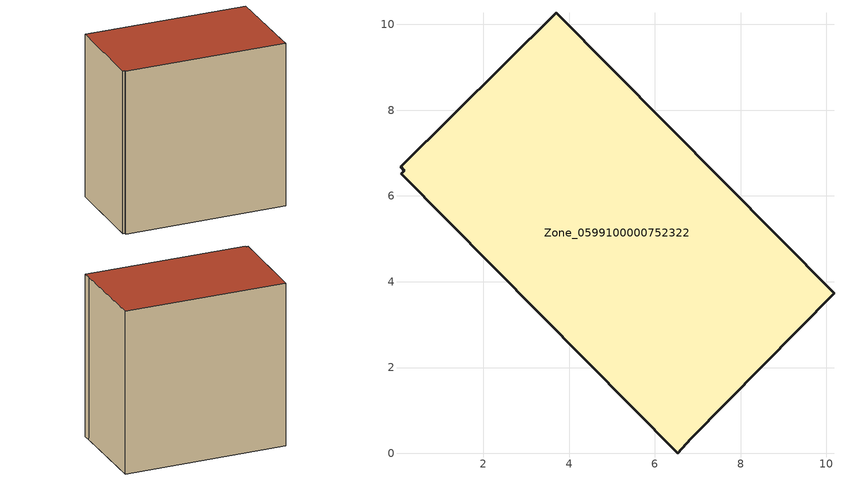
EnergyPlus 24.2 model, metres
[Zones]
Zone_0599100000752322
 floor ground (C_G): 10.18,3.73 6.84,0.34 6.54,0 0.09,6.52 0.16,6.59 0.07,6.68 3.71,10.27 z0.95
 wall outside (C_F): 6.84,0.34 10.18,3.73 3.71,10.27 0.07,6.68 0.16,6.59 0.09,6.52 6.54,0 6.84,0.34 z0.95:10.37
 roof outside (C_R): 0.09,6.52 6.54,0 6.84,0.34 10.18,3.73 3.71,10.27 0.07,6.68 0.16,6.59 z10.37
[BUILDING]
Pand.0599100000752322: North Axis=0; Terrain=City; Loads Convergence Tolerance Value=0.04; Temperature Convergence Tolerance Value=0.4; Solar Distribution=FullExterior; Maximum Number of Warmup Days=25; Minimum Number of Warmup Days=1
[Site:Location]
Rotterdam.The.Hague.AP_ZH_NLD Design_Conditions: Latitude=51.96; Longitude=4.45; Time Zone=1; Elevation=-4.5
[SITE:GROUNDTEMPERATURE:BUILDINGSURFACE]
18, 18, 18, 18, 18, 18, 18, 18, 18, 18, 18, 18
[MATERIAL] Thermal Absorptance=0.9; Solar Absorptance=0.7; Visible Absorptance=0.7
Name | Roughness | Thickness | Conductivity | Density | Specific Heat
G.TI.2006-2014 | MediumSmooth | 0.15 | 0.06 | 540 | 1210
F.TI.2006-2014 | Rough | 0.3 | 0.12 | 1920 | 840
R.TI.2006-2014 | MediumRough | 0.2 | 0.08 | 1500 | 1000
[CONSTRUCTION]
C_G: G.TI.2006-2014
C_F: F.TI.2006-2014
C_R: R.TI.2006-2014
[ZONE]
Zone_0599100000752322: Type=1; Multiplier=1; Ceiling Height=Autocalculate; Volume=Autocalculate; Floor Area=autocalculate; Part of Total Floor Area=Yes
[ZONEINFILTRATION:DESIGNFLOWRATE]
Infil_Zone_0599100000752322: Zone or ZoneList or Space or SpaceList=Zone_0599100000752322; Schedule=AlwaysOn; Design Flow Rate Calculation Method=Flow/Area; Flow Rate per Floor Area=0.0015; Constant Term Coefficient=1; Temperature Term Coefficient=0; Velocity Term Coefficient=0; Velocity Squared Term Coefficient=0
[HVACTEMPLATE:ZONE:IDEALLOADSAIRSYSTEM]
Zone_0599100000752322: Maximum Heating Supply Air Temperature=50; Minimum Cooling Supply Air Temperature=13; Maximum Heating Supply Air Humidity Ratio=0.0156; Minimum Cooling Supply Air Humidity Ratio=0.0077; Heating Limit=NoLimit; Cooling Limit=NoLimit; Dehumidification Control Type=ConstantSensibleHeatRatio; Cooling Sensible Heat Ratio=0.7; Dehumidification Setpoint=60; Humidification Control Type=None; Humidification Setpoint=30; Outdoor Air Method=None; Outdoor Air Flow Rate per Person=0.00944; Outdoor Air Flow Rate per Zone Floor Area=0; Outdoor Air Flow Rate per Zone=0; Demand Controlled Ventilation Type=None; Outdoor Air Economizer Type=NoEconomizer; Heat Recovery Type=None; Sensible Heat Recovery Effectiveness=0.7; Latent Heat Recovery Effectiveness=0.65
[ZONECONTROL:THERMOSTAT]
ThermostatControl_Zone_0599100000752322: Zone or ZoneList=Zone_0599100000752322; Control Type Schedule=DualSetpointControlType; Control 1=Thermostat_Zone_0599100000752322; Temperature Difference Between Cutout And Setpoint=0
[THERMOSTATSETPOINT:DUALSETPOINT]
Thermostat_Zone_0599100000752322: Heating Setpoint Temperature Schedule=HeatingSetpoint_Zone_0599100000752322; Cooling Setpoint Temperature Schedule=CoolingSetpoint_Zone_0599100000752322
[SCHEDULE:COMPACT]
HeatingSetpoint_Zone_0599100000752322: Through: 12/31, For: AllDays, Until: 24:00, 21
CoolingSetpoint_Zone_0599100000752322: Through: 12/31, For: AllDays, Until: 24:00, 24
DualSetpointControlType: Through: 12/31, For: AllDays, Until: 24:00, 4
AlwaysOn: Through: 12/31, For: AllDays, Until: 24:00, 1
